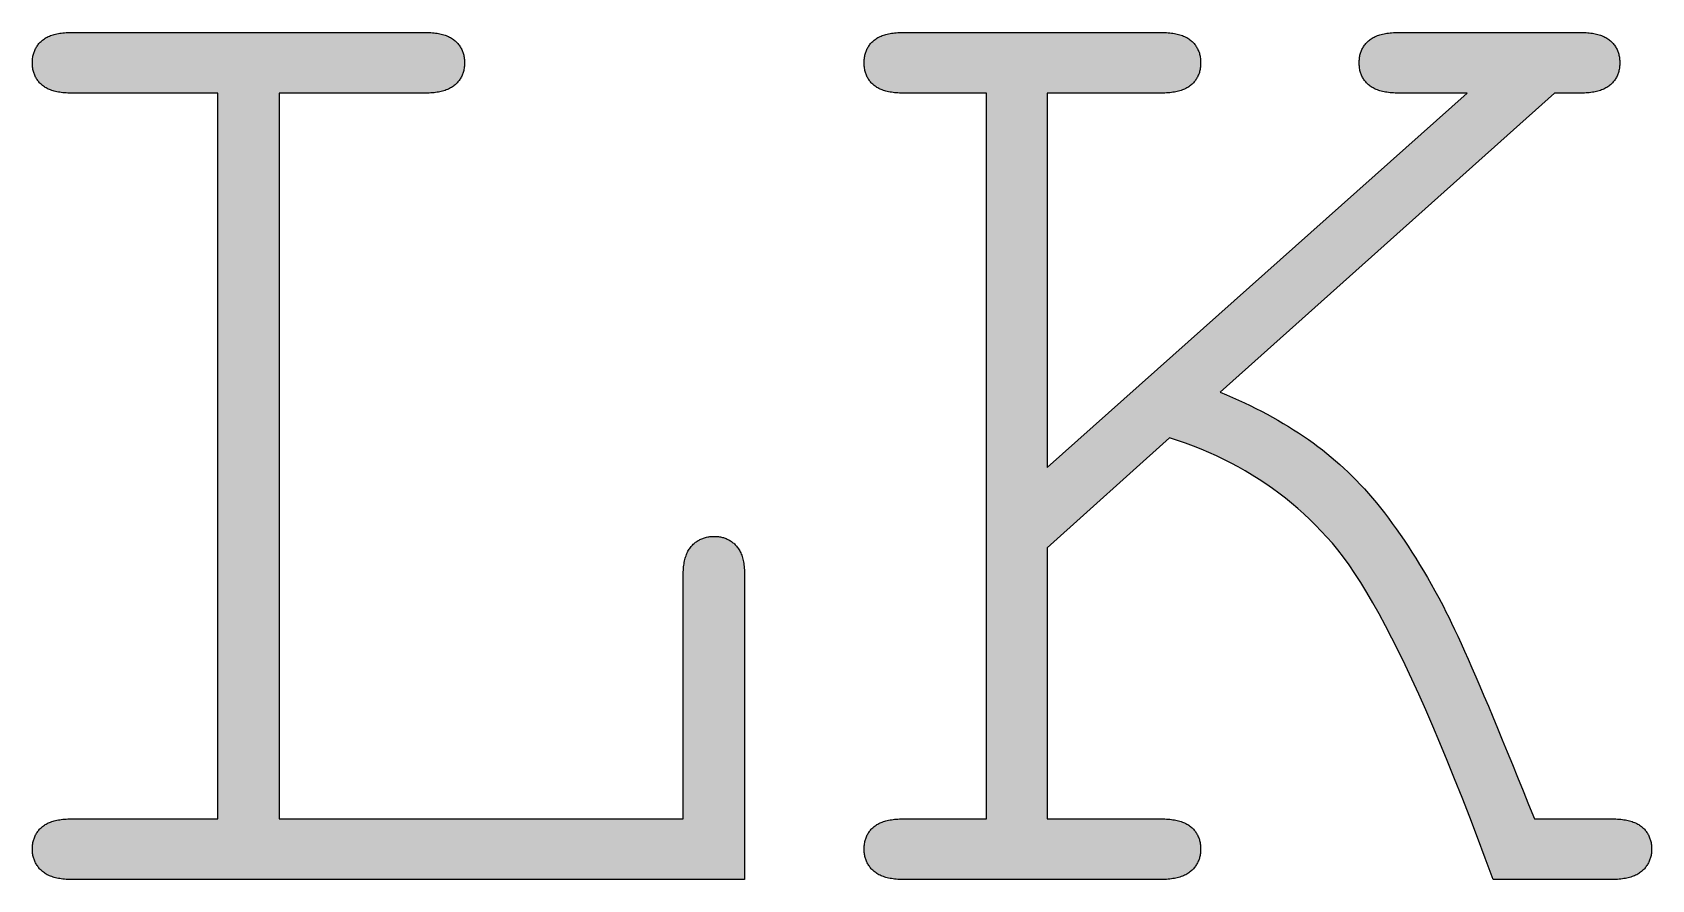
# Model space of a CAD drawing. Header units: millimetres. Extents: x -1.5 to 98.2, y 0.7 to 52.8.
import ezdxf

# ---------------------------------------------------------------- set-up
doc = ezdxf.new("R2010")
doc.units = ezdxf.units.MM
doc.layers.add('LK-CHARCOAL', color=7, linetype='Continuous', true_color=0x2c2c2c)
doc.layers.add('LK-CHARCOAL-FILL', color=7, linetype='Continuous', true_color=0x2c2c2c)

msp = doc.modelspace()

# ---------------------------------------------------------------- hatches: boundary and pattern name
at = {"layer": 'LK-CHARCOAL-FILL', "true_color": 0x2c2c2c}
h = msp.add_hatch(color=7, dxfattribs=at)
h.paths.add_polyline_path([(13.725, 49.078), (13.725, 4.444), (38.581, 4.444), (38.581, 19.322), (38.582, 19.432), (38.585, 19.539), (38.589, 19.644), (38.596, 19.746), (38.604, 19.845), (38.614, 19.942), (38.626, 20.037), (38.64, 20.128), (38.656, 20.217), (38.674, 20.304), (38.693, 20.387), (38.715, 20.469), (38.738, 20.547), (38.763, 20.623), (38.79, 20.696), (38.818, 20.767), (38.849, 20.835), (38.882, 20.9), (38.916, 20.963), (38.952, 21.023), (38.99, 21.08), (39.03, 21.135), (39.072, 21.187), (39.115, 21.237), (39.16, 21.284), (39.207, 21.329), (39.254, 21.373), (39.302, 21.414), (39.352, 21.453), (39.402, 21.49), (39.454, 21.526), (39.506, 21.559), (39.56, 21.59), (39.615, 21.619), (39.671, 21.646), (39.728, 21.671), (39.786, 21.694), (39.845, 21.716), (39.905, 21.735), (39.967, 21.752), (40.029, 21.767), (40.093, 21.78), (40.157, 21.791), (40.223, 21.8), (40.29, 21.807), (40.357, 21.812), (40.426, 21.815), (40.496, 21.816), (40.563, 21.815), (40.628, 21.812), (40.693, 21.807), (40.756, 21.801), (40.819, 21.792), (40.88, 21.781), (40.941, 21.769), (41.001, 21.754), (41.06, 21.738), (41.118, 21.719), (41.175, 21.699), (41.231, 21.677), (41.287, 21.653), (41.341, 21.627), (41.394, 21.599), (41.447, 21.569), (41.498, 21.537), (41.549, 21.503), (41.598, 21.467), (41.647, 21.429), (41.695, 21.39), (41.742, 21.348), (41.788, 21.305), (41.833, 21.259), (41.876, 21.211), (41.918, 21.161), (41.958, 21.107), (41.996, 21.051), (42.032, 20.991), (42.067, 20.929), (42.099, 20.864), (42.13, 20.796), (42.158, 20.726), (42.185, 20.652), (42.21, 20.576), (42.234, 20.496), (42.255, 20.414), (42.274, 20.329), (42.292, 20.241), (42.308, 20.151), (42.322, 20.057), (42.334, 19.96), (42.344, 19.861), (42.352, 19.759), (42.359, 19.654), (42.363, 19.546), (42.366, 19.435), (42.367, 19.322), (42.367, 0.702), (1.029, 0.702), (0.919, 0.703), (0.812, 0.705), (0.707, 0.71), (0.605, 0.717), (0.506, 0.725), (0.409, 0.735), (0.314, 0.747), (0.223, 0.761), (0.134, 0.777), (0.047, 0.795), (-0.036, 0.814), (-0.118, 0.835), (-0.196, 0.859), (-0.272, 0.884), (-0.345, 0.911), (-0.416, 0.939), (-0.484, 0.97), (-0.549, 1.002), (-0.612, 1.037), (-0.672, 1.073), (-0.729, 1.111), (-0.784, 1.151), (-0.836, 1.193), (-0.886, 1.236), (-0.933, 1.281), (-0.978, 1.327), (-1.022, 1.374), (-1.063, 1.422), (-1.102, 1.471), (-1.139, 1.52), (-1.175, 1.571), (-1.208, 1.622), (-1.239, 1.675), (-1.268, 1.728), (-1.295, 1.782), (-1.32, 1.838), (-1.343, 1.894), (-1.365, 1.951), (-1.384, 2.009), (-1.401, 2.068), (-1.416, 2.128), (-1.429, 2.188), (-1.44, 2.25), (-1.449, 2.313), (-1.456, 2.376), (-1.461, 2.441), (-1.464, 2.506), (-1.465, 2.573), (-1.464, 2.643), (-1.461, 2.711), (-1.456, 2.779), (-1.449, 2.845), (-1.44, 2.911), (-1.429, 2.975), (-1.416, 3.038), (-1.401, 3.1), (-1.384, 3.16), (-1.365, 3.22), (-1.343, 3.278), (-1.32, 3.335), (-1.295, 3.392), (-1.268, 3.446), (-1.239, 3.5), (-1.208, 3.553), (-1.175, 3.604), (-1.139, 3.654), (-1.102, 3.703), (-1.063, 3.751), (-1.022, 3.798), (-0.978, 3.844), (-0.933, 3.888), (-0.886, 3.931), (-0.836, 3.973), (-0.784, 4.013), (-0.729, 4.051), (-0.672, 4.088), (-0.612, 4.122), (-0.549, 4.155), (-0.484, 4.187), (-0.416, 4.216), (-0.345, 4.243), (-0.272, 4.269), (-0.196, 4.293), (-0.118, 4.315), (-0.036, 4.336), (0.047, 4.355), (0.134, 4.371), (0.223, 4.387), (0.314, 4.4), (0.409, 4.412), (0.506, 4.421), (0.605, 4.429), (0.707, 4.436), (0.812, 4.44), (0.919, 4.443), (1.029, 4.444), (9.938, 4.444), (9.938, 49.078), (1.029, 49.078), (0.919, 49.078), (0.812, 49.081), (0.707, 49.086), (0.605, 49.092), (0.506, 49.1), (0.409, 49.11), (0.314, 49.121), (0.223, 49.134), (0.134, 49.15), (0.047, 49.167), (-0.036, 49.185), (-0.118, 49.206), (-0.196, 49.228), (-0.272, 49.252), (-0.345, 49.278), (-0.416, 49.305), (-0.484, 49.335), (-0.549, 49.366), (-0.612, 49.399), (-0.672, 49.433), (-0.729, 49.47), (-0.784, 49.508), (-0.836, 49.548), (-0.886, 49.59), (-0.933, 49.633), (-0.978, 49.678), (-1.022, 49.723), (-1.063, 49.77), (-1.102, 49.818), (-1.139, 49.867), (-1.175, 49.917), (-1.208, 49.968), (-1.239, 50.021), (-1.268, 50.075), (-1.295, 50.13), (-1.32, 50.186), (-1.343, 50.243), (-1.365, 50.301), (-1.384, 50.361), (-1.401, 50.421), (-1.416, 50.483), (-1.429, 50.546), (-1.44, 50.61), (-1.449, 50.676), (-1.456, 50.742), (-1.461, 50.81), (-1.464, 50.879), (-1.465, 50.948), (-1.464, 51.018), (-1.461, 51.087), (-1.456, 51.155), (-1.449, 51.221), (-1.44, 51.287), (-1.429, 51.351), (-1.416, 51.414), (-1.401, 51.476), (-1.384, 51.536), (-1.365, 51.596), (-1.343, 51.654), (-1.32, 51.711), (-1.295, 51.767), (-1.268, 51.822), (-1.239, 51.876), (-1.208, 51.928), (-1.175, 51.98), (-1.139, 52.03), (-1.102, 52.079), (-1.063, 52.127), (-1.022, 52.174), (-0.978, 52.219), (-0.933, 52.264), (-0.886, 52.307), (-0.836, 52.349), (-0.784, 52.389), (-0.729, 52.427), (-0.672, 52.464), (-0.612, 52.498), (-0.549, 52.531), (-0.484, 52.562), (-0.416, 52.592), (-0.345, 52.619), (-0.272, 52.645), (-0.196, 52.669), (-0.118, 52.691), (-0.036, 52.712), (0.047, 52.73), (0.134, 52.747), (0.223, 52.762), (0.314, 52.776), (0.409, 52.787), (0.506, 52.797), (0.605, 52.805), (0.707, 52.811), (0.812, 52.816), (0.919, 52.818), (1.029, 52.819), (22.634, 52.819), (22.744, 52.818), (22.851, 52.816), (22.956, 52.811), (23.058, 52.805), (23.158, 52.797), (23.255, 52.787), (23.349, 52.776), (23.441, 52.762), (23.53, 52.747), (23.616, 52.73), (23.7, 52.712), (23.781, 52.691), (23.859, 52.669), (23.935, 52.645), (24.008, 52.619), (24.079, 52.592), (24.147, 52.562), (24.212, 52.531), (24.275, 52.498), (24.335, 52.464), (24.393, 52.427), (24.447, 52.389), (24.5, 52.349), (24.549, 52.307), (24.596, 52.264), (24.642, 52.219), (24.685, 52.174), (24.726, 52.127), (24.765, 52.079), (24.803, 52.03), (24.838, 51.98), (24.871, 51.928), (24.902, 51.876), (24.931, 51.822), (24.958, 51.767), (24.984, 51.711), (25.007, 51.654), (25.028, 51.596), (25.047, 51.536), (25.064, 51.476), (25.079, 51.414), (25.092, 51.351), (25.103, 51.287), (25.112, 51.221), (25.119, 51.155), (25.124, 51.087), (25.127, 51.018), (25.128, 50.948), (25.127, 50.879), (25.124, 50.81), (25.119, 50.742), (25.112, 50.676), (25.103, 50.61), (25.092, 50.546), (25.079, 50.483), (25.064, 50.421), (25.047, 50.361), (25.028, 50.301), (25.007, 50.243), (24.984, 50.186), (24.958, 50.13), (24.931, 50.075), (24.902, 50.021), (24.871, 49.968), (24.838, 49.917), (24.803, 49.867), (24.765, 49.818), (24.726, 49.77), (24.685, 49.723), (24.642, 49.678), (24.596, 49.633), (24.549, 49.59), (24.5, 49.548), (24.447, 49.508), (24.393, 49.47), (24.335, 49.433), (24.275, 49.399), (24.212, 49.366), (24.147, 49.335), (24.079, 49.305), (24.008, 49.278), (23.935, 49.252), (23.859, 49.228), (23.781, 49.206), (23.7, 49.185), (23.616, 49.167), (23.53, 49.15), (23.441, 49.134), (23.349, 49.121), (23.255, 49.11), (23.158, 49.1), (23.058, 49.092), (22.956, 49.086), (22.851, 49.081), (22.744, 49.078), (22.634, 49.078)])
h.paths.add_polyline_path([(60.989, 21.103), (60.989, 4.444), (67.893, 4.444), (68.007, 4.443), (68.118, 4.44), (68.226, 4.436), (68.331, 4.429), (68.434, 4.421), (68.534, 4.412), (68.631, 4.4), (68.725, 4.387), (68.816, 4.371), (68.905, 4.355), (68.991, 4.336), (69.074, 4.315), (69.154, 4.293), (69.231, 4.269), (69.306, 4.243), (69.378, 4.216), (69.447, 4.187), (69.514, 4.155), (69.577, 4.122), (69.638, 4.088), (69.696, 4.051), (69.751, 4.013), (69.804, 3.973), (69.853, 3.931), (69.9, 3.888), (69.946, 3.844), (69.989, 3.798), (70.03, 3.751), (70.069, 3.703), (70.107, 3.654), (70.142, 3.604), (70.175, 3.553), (70.206, 3.5), (70.235, 3.446), (70.262, 3.392), (70.288, 3.335), (70.311, 3.278), (70.332, 3.22), (70.351, 3.16), (70.368, 3.1), (70.383, 3.038), (70.396, 2.975), (70.407, 2.911), (70.416, 2.845), (70.423, 2.779), (70.428, 2.711), (70.431, 2.643), (70.432, 2.573), (70.431, 2.506), (70.428, 2.441), (70.423, 2.376), (70.416, 2.313), (70.407, 2.25), (70.396, 2.188), (70.383, 2.128), (70.368, 2.068), (70.351, 2.009), (70.332, 1.951), (70.311, 1.894), (70.288, 1.838), (70.262, 1.782), (70.235, 1.728), (70.206, 1.675), (70.175, 1.622), (70.142, 1.571), (70.107, 1.52), (70.069, 1.471), (70.03, 1.422), (69.989, 1.374), (69.946, 1.327), (69.9, 1.281), (69.853, 1.236), (69.804, 1.193), (69.751, 1.151), (69.696, 1.111), (69.638, 1.073), (69.577, 1.037), (69.514, 1.002), (69.447, 0.97), (69.378, 0.939), (69.306, 0.911), (69.231, 0.884), (69.154, 0.859), (69.074, 0.835), (68.991, 0.814), (68.905, 0.795), (68.816, 0.777), (68.725, 0.761), (68.631, 0.747), (68.534, 0.735), (68.434, 0.725), (68.331, 0.717), (68.226, 0.71), (68.118, 0.705), (68.007, 0.703), (67.893, 0.702), (52.213, 0.702), (52.103, 0.703), (51.996, 0.705), (51.891, 0.71), (51.789, 0.717), (51.689, 0.725), (51.593, 0.735), (51.498, 0.747), (51.407, 0.761), (51.318, 0.777), (51.231, 0.795), (51.147, 0.814), (51.066, 0.835), (50.988, 0.859), (50.912, 0.884), (50.839, 0.911), (50.768, 0.939), (50.7, 0.97), (50.635, 1.002), (50.572, 1.037), (50.512, 1.073), (50.455, 1.111), (50.4, 1.151), (50.348, 1.193), (50.298, 1.236), (50.251, 1.281), (50.205, 1.327), (50.162, 1.374), (50.121, 1.422), (50.082, 1.471), (50.045, 1.52), (50.009, 1.571), (49.976, 1.622), (49.945, 1.675), (49.916, 1.728), (49.889, 1.782), (49.864, 1.838), (49.841, 1.894), (49.819, 1.951), (49.8, 2.009), (49.783, 2.068), (49.768, 2.128), (49.755, 2.188), (49.744, 2.25), (49.735, 2.313), (49.728, 2.376), (49.723, 2.441), (49.72, 2.506), (49.719, 2.573), (49.72, 2.643), (49.723, 2.711), (49.728, 2.779), (49.735, 2.845), (49.744, 2.911), (49.755, 2.975), (49.768, 3.038), (49.783, 3.1), (49.8, 3.16), (49.819, 3.22), (49.841, 3.278), (49.864, 3.335), (49.889, 3.392), (49.916, 3.446), (49.945, 3.5), (49.976, 3.553), (50.009, 3.604), (50.045, 3.654), (50.082, 3.703), (50.121, 3.751), (50.162, 3.798), (50.205, 3.844), (50.251, 3.888), (50.298, 3.931), (50.348, 3.973), (50.4, 4.013), (50.455, 4.051), (50.512, 4.088), (50.572, 4.122), (50.635, 4.155), (50.7, 4.187), (50.768, 4.216), (50.839, 4.243), (50.912, 4.269), (50.988, 4.293), (51.066, 4.315), (51.147, 4.336), (51.231, 4.355), (51.318, 4.371), (51.407, 4.387), (51.498, 4.4), (51.593, 4.412), (51.689, 4.421), (51.789, 4.429), (51.891, 4.436), (51.996, 4.44), (52.103, 4.443), (52.213, 4.444), (57.247, 4.444), (57.247, 49.078), (52.213, 49.078), (52.103, 49.078), (51.996, 49.081), (51.891, 49.086), (51.789, 49.092), (51.689, 49.1), (51.593, 49.11), (51.498, 49.121), (51.407, 49.134), (51.318, 49.15), (51.231, 49.167), (51.147, 49.185), (51.066, 49.206), (50.988, 49.228), (50.912, 49.252), (50.839, 49.278), (50.768, 49.305), (50.7, 49.335), (50.635, 49.366), (50.572, 49.399), (50.512, 49.433), (50.455, 49.47), (50.4, 49.508), (50.348, 49.548), (50.298, 49.59), (50.251, 49.633), (50.205, 49.678), (50.162, 49.723), (50.121, 49.77), (50.082, 49.818), (50.045, 49.867), (50.009, 49.917), (49.976, 49.968), (49.945, 50.021), (49.916, 50.075), (49.889, 50.13), (49.864, 50.186), (49.841, 50.243), (49.819, 50.301), (49.8, 50.361), (49.783, 50.421), (49.768, 50.483), (49.755, 50.546), (49.744, 50.61), (49.735, 50.676), (49.728, 50.742), (49.723, 50.81), (49.72, 50.879), (49.719, 50.948), (49.72, 51.018), (49.723, 51.087), (49.728, 51.155), (49.735, 51.221), (49.744, 51.287), (49.755, 51.351), (49.768, 51.414), (49.783, 51.476), (49.8, 51.536), (49.819, 51.596), (49.841, 51.654), (49.864, 51.711), (49.889, 51.767), (49.916, 51.822), (49.945, 51.876), (49.976, 51.928), (50.009, 51.98), (50.045, 52.03), (50.082, 52.079), (50.121, 52.127), (50.162, 52.174), (50.205, 52.219), (50.251, 52.264), (50.298, 52.307), (50.348, 52.349), (50.4, 52.389), (50.455, 52.427), (50.512, 52.464), (50.572, 52.498), (50.635, 52.531), (50.7, 52.562), (50.768, 52.592), (50.839, 52.619), (50.912, 52.645), (50.988, 52.669), (51.066, 52.691), (51.147, 52.712), (51.231, 52.73), (51.318, 52.747), (51.407, 52.762), (51.498, 52.776), (51.593, 52.787), (51.689, 52.797), (51.789, 52.805), (51.891, 52.811), (51.996, 52.816), (52.103, 52.818), (52.213, 52.819), (67.893, 52.819), (68.007, 52.818), (68.118, 52.816), (68.226, 52.811), (68.331, 52.805), (68.434, 52.797), (68.534, 52.787), (68.631, 52.776), (68.725, 52.762), (68.816, 52.747), (68.905, 52.73), (68.991, 52.712), (69.074, 52.691), (69.154, 52.669), (69.231, 52.645), (69.306, 52.619), (69.378, 52.592), (69.447, 52.562), (69.514, 52.531), (69.577, 52.498), (69.638, 52.464), (69.696, 52.427), (69.751, 52.389), (69.804, 52.349), (69.853, 52.307), (69.9, 52.264), (69.946, 52.219), (69.989, 52.174), (70.03, 52.127), (70.069, 52.079), (70.107, 52.03), (70.142, 51.98), (70.175, 51.928), (70.206, 51.876), (70.235, 51.822), (70.262, 51.767), (70.288, 51.711), (70.311, 51.654), (70.332, 51.596), (70.351, 51.536), (70.368, 51.476), (70.383, 51.414), (70.396, 51.351), (70.407, 51.287), (70.416, 51.221), (70.423, 51.155), (70.428, 51.087), (70.431, 51.018), (70.432, 50.948), (70.431, 50.879), (70.428, 50.81), (70.423, 50.742), (70.416, 50.676), (70.407, 50.61), (70.396, 50.546), (70.383, 50.483), (70.368, 50.421), (70.351, 50.361), (70.332, 50.301), (70.311, 50.243), (70.288, 50.186), (70.262, 50.13), (70.235, 50.075), (70.206, 50.021), (70.175, 49.968), (70.142, 49.917), (70.107, 49.867), (70.069, 49.818), (70.03, 49.77), (69.989, 49.723), (69.946, 49.678), (69.9, 49.633), (69.853, 49.59), (69.804, 49.548), (69.751, 49.508), (69.696, 49.47), (69.638, 49.433), (69.577, 49.399), (69.514, 49.366), (69.447, 49.335), (69.378, 49.305), (69.306, 49.278), (69.231, 49.252), (69.154, 49.228), (69.074, 49.206), (68.991, 49.185), (68.905, 49.167), (68.816, 49.15), (68.725, 49.134), (68.631, 49.121), (68.534, 49.11), (68.434, 49.1), (68.331, 49.092), (68.226, 49.086), (68.118, 49.081), (68.007, 49.078), (67.893, 49.078), (60.989, 49.078), (60.989, 26.048), (86.825, 49.078), (82.727, 49.078), (82.613, 49.078), (82.502, 49.081), (82.394, 49.086), (82.289, 49.092), (82.186, 49.1), (82.086, 49.11), (81.989, 49.121), (81.895, 49.134), (81.804, 49.15), (81.715, 49.167), (81.629, 49.185), (81.546, 49.206), (81.466, 49.228), (81.388, 49.252), (81.314, 49.278), (81.242, 49.305), (81.173, 49.335), (81.106, 49.366), (81.043, 49.399), (80.982, 49.433), (80.924, 49.47), (80.869, 49.508), (80.816, 49.548), (80.767, 49.59), (80.719, 49.633), (80.674, 49.678), (80.631, 49.723), (80.59, 49.77), (80.551, 49.818), (80.513, 49.867), (80.478, 49.917), (80.445, 49.968), (80.414, 50.021), (80.385, 50.075), (80.358, 50.13), (80.332, 50.186), (80.309, 50.243), (80.288, 50.301), (80.269, 50.361), (80.252, 50.421), (80.237, 50.483), (80.224, 50.546), (80.213, 50.61), (80.204, 50.676), (80.197, 50.742), (80.192, 50.81), (80.189, 50.879), (80.188, 50.948), (80.189, 51.018), (80.192, 51.087), (80.197, 51.155), (80.204, 51.221), (80.213, 51.287), (80.224, 51.351), (80.237, 51.414), (80.252, 51.476), (80.269, 51.536), (80.288, 51.596), (80.309, 51.654), (80.332, 51.711), (80.358, 51.767), (80.385, 51.822), (80.414, 51.876), (80.445, 51.928), (80.478, 51.98), (80.513, 52.03), (80.551, 52.079), (80.59, 52.127), (80.631, 52.174), (80.674, 52.219), (80.719, 52.264), (80.767, 52.307), (80.816, 52.349), (80.869, 52.389), (80.924, 52.427), (80.982, 52.464), (81.043, 52.498), (81.106, 52.531), (81.173, 52.562), (81.242, 52.592), (81.314, 52.619), (81.388, 52.645), (81.466, 52.669), (81.546, 52.691), (81.629, 52.712), (81.715, 52.73), (81.804, 52.747), (81.895, 52.762), (81.989, 52.776), (82.086, 52.787), (82.186, 52.797), (82.289, 52.805), (82.394, 52.811), (82.502, 52.816), (82.613, 52.818), (82.727, 52.819), (93.729, 52.819), (93.839, 52.818), (93.947, 52.816), (94.052, 52.811), (94.154, 52.805), (94.253, 52.797), (94.35, 52.787), (94.444, 52.776), (94.536, 52.762), (94.625, 52.747), (94.711, 52.73), (94.795, 52.712), (94.876, 52.691), (94.955, 52.669), (95.031, 52.645), (95.104, 52.619), (95.175, 52.592), (95.243, 52.562), (95.308, 52.531), (95.371, 52.498), (95.431, 52.464), (95.488, 52.427), (95.543, 52.389), (95.595, 52.349), (95.645, 52.307), (95.692, 52.264), (95.737, 52.219), (95.78, 52.174), (95.822, 52.127), (95.861, 52.079), (95.898, 52.03), (95.933, 51.98), (95.966, 51.928), (95.998, 51.876), (96.027, 51.822), (96.054, 51.767), (96.079, 51.711), (96.102, 51.654), (96.123, 51.596), (96.142, 51.536), (96.159, 51.476), (96.175, 51.414), (96.188, 51.351), (96.199, 51.287), (96.208, 51.221), (96.215, 51.155), (96.22, 51.087), (96.223, 51.018), (96.224, 50.948), (96.223, 50.879), (96.22, 50.81), (96.215, 50.742), (96.208, 50.676), (96.199, 50.61), (96.188, 50.546), (96.175, 50.483), (96.159, 50.421), (96.142, 50.361), (96.123, 50.301), (96.102, 50.243), (96.079, 50.186), (96.054, 50.13), (96.027, 50.075), (95.998, 50.021), (95.966, 49.968), (95.933, 49.917), (95.898, 49.867), (95.861, 49.818), (95.822, 49.77), (95.78, 49.723), (95.737, 49.678), (95.692, 49.633), (95.645, 49.59), (95.595, 49.548), (95.543, 49.508), (95.488, 49.47), (95.431, 49.433), (95.371, 49.399), (95.308, 49.366), (95.243, 49.335), (95.175, 49.305), (95.104, 49.278), (95.031, 49.252), (94.955, 49.228), (94.876, 49.206), (94.795, 49.185), (94.711, 49.167), (94.625, 49.15), (94.536, 49.134), (94.444, 49.121), (94.35, 49.11), (94.253, 49.1), (94.154, 49.092), (94.052, 49.086), (93.947, 49.081), (93.839, 49.078), (93.729, 49.078), (92.215, 49.078), (71.635, 30.681), (72.015, 30.523), (72.389, 30.362), (72.758, 30.198), (73.121, 30.031), (73.479, 29.86), (73.832, 29.687), (74.179, 29.51), (74.521, 29.329), (74.857, 29.146), (75.188, 28.959), (75.513, 28.769), (75.833, 28.576), (76.148, 28.379), (76.457, 28.179), (76.761, 27.976), (77.06, 27.77), (77.353, 27.561), (77.64, 27.348), (77.922, 27.132), (78.199, 26.913), (78.471, 26.69), (78.737, 26.465), (78.997, 26.236), (79.252, 26.003), (79.504, 25.765), (79.755, 25.519), (80.006, 25.265), (80.256, 25.002), (80.505, 24.732), (80.753, 24.453), (81, 24.165), (81.247, 23.87), (81.493, 23.567), (81.738, 23.255), (81.982, 22.935), (82.226, 22.607), (82.468, 22.27), (82.71, 21.926), (82.952, 21.573), (83.192, 21.212), (83.432, 20.843), (83.67, 20.466), (83.909, 20.08), (84.146, 19.687), (84.383, 19.285), (84.618, 18.875), (84.853, 18.456), (85.088, 18.03), (85.226, 17.775), (85.373, 17.493), (85.53, 17.184), (85.696, 16.848), (85.872, 16.485), (86.056, 16.095), (86.25, 15.678), (86.454, 15.233), (86.666, 14.762), (86.888, 14.264), (87.119, 13.738), (87.359, 13.185), (87.609, 12.606), (87.868, 11.999), (88.136, 11.365), (88.414, 10.705), (88.7, 10.017), (88.996, 9.302), (89.302, 8.56), (89.616, 7.791), (89.94, 6.994), (90.273, 6.171), (90.616, 5.321), (90.968, 4.444), (95.645, 4.444), (95.758, 4.443), (95.869, 4.44), (95.977, 4.436), (96.083, 4.429), (96.185, 4.421), (96.285, 4.412), (96.382, 4.4), (96.476, 4.387), (96.568, 4.371), (96.656, 4.355), (96.742, 4.336), (96.825, 4.315), (96.905, 4.293), (96.983, 4.269), (97.058, 4.243), (97.13, 4.216), (97.199, 4.187), (97.265, 4.155), (97.329, 4.122), (97.389, 4.088), (97.447, 4.051), (97.503, 4.013), (97.555, 3.973), (97.605, 3.931), (97.652, 3.888), (97.697, 3.844), (97.74, 3.798), (97.782, 3.751), (97.821, 3.703), (97.858, 3.654), (97.893, 3.604), (97.926, 3.553), (97.958, 3.5), (97.987, 3.446), (98.014, 3.392), (98.039, 3.335), (98.062, 3.278), (98.083, 3.22), (98.102, 3.16), (98.119, 3.1), (98.135, 3.038), (98.148, 2.975), (98.159, 2.911), (98.168, 2.845), (98.175, 2.779), (98.18, 2.711), (98.183, 2.643), (98.184, 2.573), (98.183, 2.506), (98.18, 2.441), (98.175, 2.376), (98.168, 2.313), (98.159, 2.25), (98.148, 2.188), (98.135, 2.128), (98.119, 2.068), (98.102, 2.009), (98.083, 1.951), (98.062, 1.894), (98.039, 1.838), (98.014, 1.782), (97.987, 1.728), (97.958, 1.675), (97.926, 1.622), (97.893, 1.571), (97.858, 1.52), (97.821, 1.471), (97.782, 1.422), (97.74, 1.374), (97.697, 1.327), (97.652, 1.281), (97.605, 1.236), (97.555, 1.193), (97.503, 1.151), (97.447, 1.111), (97.389, 1.073), (97.329, 1.037), (97.265, 1.002), (97.199, 0.97), (97.13, 0.939), (97.058, 0.911), (96.983, 0.884), (96.905, 0.859), (96.825, 0.835), (96.742, 0.814), (96.656, 0.795), (96.568, 0.777), (96.476, 0.761), (96.382, 0.747), (96.285, 0.735), (96.185, 0.725), (96.083, 0.717), (95.977, 0.71), (95.869, 0.705), (95.758, 0.703), (95.645, 0.702), (88.428, 0.702), (87.942, 2.022), (87.461, 3.302), (86.988, 4.543), (86.52, 5.743), (86.06, 6.904), (85.605, 8.025), (85.158, 9.106), (84.716, 10.148), (84.282, 11.149), (83.853, 12.111), (83.432, 13.033), (83.016, 13.915), (82.607, 14.757), (82.205, 15.56), (81.809, 16.322), (81.42, 17.045), (81.037, 17.728), (80.661, 18.371), (80.291, 18.974), (79.928, 19.537), (79.571, 20.061), (79.221, 20.545), (78.877, 20.989), (78.539, 21.393), (78.202, 21.772), (77.857, 22.142), (77.506, 22.503), (77.147, 22.854), (76.782, 23.195), (76.41, 23.527), (76.03, 23.849), (75.644, 24.162), (75.251, 24.465), (74.851, 24.759), (74.443, 25.044), (74.029, 25.318), (73.608, 25.584), (73.18, 25.839), (72.745, 26.086), (72.303, 26.323), (71.854, 26.55), (71.398, 26.768), (70.936, 26.976), (70.466, 27.174), (69.989, 27.364), (69.505, 27.543), (69.015, 27.714), (68.517, 27.874)])

# ---------------------------------------------------------------- linework, layer by layer
at = {"layer": 'LK-CHARCOAL'}
for points in [[(13.725, 49.078), (13.725, 4.444), (38.581, 4.444), (38.581, 19.322), (38.582, 19.432), (38.585, 19.539), (38.589, 19.644), (38.596, 19.746), (38.604, 19.845), (38.614, 19.942), (38.626, 20.037), (38.64, 20.128), (38.656, 20.217), (38.674, 20.304), (38.693, 20.387), (38.715, 20.469), (38.738, 20.547), (38.763, 20.623), (38.79, 20.696), (38.818, 20.767), (38.849, 20.835), (38.882, 20.9), (38.916, 20.963), (38.952, 21.023), (38.99, 21.08), (39.03, 21.135), (39.072, 21.187), (39.115, 21.237), (39.16, 21.284), (39.207, 21.329), (39.254, 21.373), (39.302, 21.414), (39.352, 21.453), (39.402, 21.49), (39.454, 21.526), (39.506, 21.559), (39.56, 21.59), (39.615, 21.619), (39.671, 21.646), (39.728, 21.671), (39.786, 21.694), (39.845, 21.716), (39.905, 21.735), (39.967, 21.752), (40.029, 21.767), (40.093, 21.78), (40.157, 21.791), (40.223, 21.8), (40.29, 21.807), (40.357, 21.812), (40.426, 21.815), (40.496, 21.816), (40.563, 21.815), (40.628, 21.812), (40.693, 21.807), (40.756, 21.801), (40.819, 21.792), (40.88, 21.781), (40.941, 21.769), (41.001, 21.754), (41.06, 21.738), (41.118, 21.719), (41.175, 21.699), (41.231, 21.677), (41.287, 21.653), (41.341, 21.627), (41.394, 21.599), (41.447, 21.569), (41.498, 21.537), (41.549, 21.503), (41.598, 21.467), (41.647, 21.429), (41.695, 21.39), (41.742, 21.348), (41.788, 21.305), (41.833, 21.259), (41.876, 21.211), (41.918, 21.161), (41.958, 21.107), (41.996, 21.051), (42.032, 20.991), (42.067, 20.929), (42.099, 20.864), (42.13, 20.796), (42.158, 20.726), (42.185, 20.652), (42.21, 20.576), (42.234, 20.496), (42.255, 20.414), (42.274, 20.329), (42.292, 20.241), (42.308, 20.151), (42.322, 20.057), (42.334, 19.96), (42.344, 19.861), (42.352, 19.759), (42.359, 19.654), (42.363, 19.546), (42.366, 19.435), (42.367, 19.322), (42.367, 0.702), (1.029, 0.702), (0.919, 0.703), (0.812, 0.705), (0.707, 0.71), (0.605, 0.717), (0.506, 0.725), (0.409, 0.735), (0.314, 0.747), (0.223, 0.761), (0.134, 0.777), (0.047, 0.795), (-0.036, 0.814), (-0.118, 0.835), (-0.196, 0.859), (-0.272, 0.884), (-0.345, 0.911), (-0.416, 0.939), (-0.484, 0.97), (-0.549, 1.002), (-0.612, 1.037), (-0.672, 1.073), (-0.729, 1.111), (-0.784, 1.151), (-0.836, 1.193), (-0.886, 1.236), (-0.933, 1.281), (-0.978, 1.327), (-1.022, 1.374), (-1.063, 1.422), (-1.102, 1.471), (-1.139, 1.52), (-1.175, 1.571), (-1.208, 1.622), (-1.239, 1.675), (-1.268, 1.728), (-1.295, 1.782), (-1.32, 1.838), (-1.343, 1.894), (-1.365, 1.951), (-1.384, 2.009), (-1.401, 2.068), (-1.416, 2.128), (-1.429, 2.188), (-1.44, 2.25), (-1.449, 2.313), (-1.456, 2.376), (-1.461, 2.441), (-1.464, 2.506), (-1.465, 2.573), (-1.464, 2.643), (-1.461, 2.711), (-1.456, 2.779), (-1.449, 2.845), (-1.44, 2.911), (-1.429, 2.975), (-1.416, 3.038), (-1.401, 3.1), (-1.384, 3.16), (-1.365, 3.22), (-1.343, 3.278), (-1.32, 3.335), (-1.295, 3.392), (-1.268, 3.446), (-1.239, 3.5), (-1.208, 3.553), (-1.175, 3.604), (-1.139, 3.654), (-1.102, 3.703), (-1.063, 3.751), (-1.022, 3.798), (-0.978, 3.844), (-0.933, 3.888), (-0.886, 3.931), (-0.836, 3.973), (-0.784, 4.013), (-0.729, 4.051), (-0.672, 4.088), (-0.612, 4.122), (-0.549, 4.155), (-0.484, 4.187), (-0.416, 4.216), (-0.345, 4.243), (-0.272, 4.269), (-0.196, 4.293), (-0.118, 4.315), (-0.036, 4.336), (0.047, 4.355), (0.134, 4.371), (0.223, 4.387), (0.314, 4.4), (0.409, 4.412), (0.506, 4.421), (0.605, 4.429), (0.707, 4.436), (0.812, 4.44), (0.919, 4.443), (1.029, 4.444), (9.938, 4.444), (9.938, 49.078), (1.029, 49.078), (0.919, 49.078), (0.812, 49.081), (0.707, 49.086), (0.605, 49.092), (0.506, 49.1), (0.409, 49.11), (0.314, 49.121), (0.223, 49.134), (0.134, 49.15), (0.047, 49.167), (-0.036, 49.185), (-0.118, 49.206), (-0.196, 49.228), (-0.272, 49.252), (-0.345, 49.278), (-0.416, 49.305), (-0.484, 49.335), (-0.549, 49.366), (-0.612, 49.399), (-0.672, 49.433), (-0.729, 49.47), (-0.784, 49.508), (-0.836, 49.548), (-0.886, 49.59), (-0.933, 49.633), (-0.978, 49.678), (-1.022, 49.723), (-1.063, 49.77), (-1.102, 49.818), (-1.139, 49.867), (-1.175, 49.917), (-1.208, 49.968), (-1.239, 50.021), (-1.268, 50.075), (-1.295, 50.13), (-1.32, 50.186), (-1.343, 50.243), (-1.365, 50.301), (-1.384, 50.361), (-1.401, 50.421), (-1.416, 50.483), (-1.429, 50.546), (-1.44, 50.61), (-1.449, 50.676), (-1.456, 50.742), (-1.461, 50.81), (-1.464, 50.879), (-1.465, 50.948), (-1.464, 51.018), (-1.461, 51.087), (-1.456, 51.155), (-1.449, 51.221), (-1.44, 51.287), (-1.429, 51.351), (-1.416, 51.414), (-1.401, 51.476), (-1.384, 51.536), (-1.365, 51.596), (-1.343, 51.654), (-1.32, 51.711), (-1.295, 51.767), (-1.268, 51.822), (-1.239, 51.876), (-1.208, 51.928), (-1.175, 51.98), (-1.139, 52.03), (-1.102, 52.079), (-1.063, 52.127), (-1.022, 52.174), (-0.978, 52.219), (-0.933, 52.264), (-0.886, 52.307), (-0.836, 52.349), (-0.784, 52.389), (-0.729, 52.427), (-0.672, 52.464), (-0.612, 52.498), (-0.549, 52.531), (-0.484, 52.562), (-0.416, 52.592), (-0.345, 52.619), (-0.272, 52.645), (-0.196, 52.669), (-0.118, 52.691), (-0.036, 52.712), (0.047, 52.73), (0.134, 52.747), (0.223, 52.762), (0.314, 52.776), (0.409, 52.787), (0.506, 52.797), (0.605, 52.805), (0.707, 52.811), (0.812, 52.816), (0.919, 52.818), (1.029, 52.819), (22.634, 52.819), (22.744, 52.818), (22.851, 52.816), (22.956, 52.811), (23.058, 52.805), (23.158, 52.797), (23.255, 52.787), (23.349, 52.776), (23.441, 52.762), (23.53, 52.747), (23.616, 52.73), (23.7, 52.712), (23.781, 52.691), (23.859, 52.669), (23.935, 52.645), (24.008, 52.619), (24.079, 52.592), (24.147, 52.562), (24.212, 52.531), (24.275, 52.498), (24.335, 52.464), (24.393, 52.427), (24.447, 52.389), (24.5, 52.349), (24.549, 52.307), (24.596, 52.264), (24.642, 52.219), (24.685, 52.174), (24.726, 52.127), (24.765, 52.079), (24.803, 52.03), (24.838, 51.98), (24.871, 51.928), (24.902, 51.876), (24.931, 51.822), (24.958, 51.767), (24.984, 51.711), (25.007, 51.654), (25.028, 51.596), (25.047, 51.536), (25.064, 51.476), (25.079, 51.414), (25.092, 51.351), (25.103, 51.287), (25.112, 51.221), (25.119, 51.155), (25.124, 51.087), (25.127, 51.018), (25.128, 50.948), (25.127, 50.879), (25.124, 50.81), (25.119, 50.742), (25.112, 50.676), (25.103, 50.61), (25.092, 50.546), (25.079, 50.483), (25.064, 50.421), (25.047, 50.361), (25.028, 50.301), (25.007, 50.243), (24.984, 50.186), (24.958, 50.13), (24.931, 50.075), (24.902, 50.021), (24.871, 49.968), (24.838, 49.917), (24.803, 49.867), (24.765, 49.818), (24.726, 49.77), (24.685, 49.723), (24.642, 49.678), (24.596, 49.633), (24.549, 49.59), (24.5, 49.548), (24.447, 49.508), (24.393, 49.47), (24.335, 49.433), (24.275, 49.399), (24.212, 49.366), (24.147, 49.335), (24.079, 49.305), (24.008, 49.278), (23.935, 49.252), (23.859, 49.228), (23.781, 49.206), (23.7, 49.185), (23.616, 49.167), (23.53, 49.15), (23.441, 49.134), (23.349, 49.121), (23.255, 49.11), (23.158, 49.1), (23.058, 49.092), (22.956, 49.086), (22.851, 49.081), (22.744, 49.078), (22.634, 49.078)], [(60.989, 21.103), (60.989, 4.444), (67.893, 4.444), (68.007, 4.443), (68.118, 4.44), (68.226, 4.436), (68.331, 4.429), (68.434, 4.421), (68.534, 4.412), (68.631, 4.4), (68.725, 4.387), (68.816, 4.371), (68.905, 4.355), (68.991, 4.336), (69.074, 4.315), (69.154, 4.293), (69.231, 4.269), (69.306, 4.243), (69.378, 4.216), (69.447, 4.187), (69.514, 4.155), (69.577, 4.122), (69.638, 4.088), (69.696, 4.051), (69.751, 4.013), (69.804, 3.973), (69.853, 3.931), (69.9, 3.888), (69.946, 3.844), (69.989, 3.798), (70.03, 3.751), (70.069, 3.703), (70.107, 3.654), (70.142, 3.604), (70.175, 3.553), (70.206, 3.5), (70.235, 3.446), (70.262, 3.392), (70.288, 3.335), (70.311, 3.278), (70.332, 3.22), (70.351, 3.16), (70.368, 3.1), (70.383, 3.038), (70.396, 2.975), (70.407, 2.911), (70.416, 2.845), (70.423, 2.779), (70.428, 2.711), (70.431, 2.643), (70.432, 2.573), (70.431, 2.506), (70.428, 2.441), (70.423, 2.376), (70.416, 2.313), (70.407, 2.25), (70.396, 2.188), (70.383, 2.128), (70.368, 2.068), (70.351, 2.009), (70.332, 1.951), (70.311, 1.894), (70.288, 1.838), (70.262, 1.782), (70.235, 1.728), (70.206, 1.675), (70.175, 1.622), (70.142, 1.571), (70.107, 1.52), (70.069, 1.471), (70.03, 1.422), (69.989, 1.374), (69.946, 1.327), (69.9, 1.281), (69.853, 1.236), (69.804, 1.193), (69.751, 1.151), (69.696, 1.111), (69.638, 1.073), (69.577, 1.037), (69.514, 1.002), (69.447, 0.97), (69.378, 0.939), (69.306, 0.911), (69.231, 0.884), (69.154, 0.859), (69.074, 0.835), (68.991, 0.814), (68.905, 0.795), (68.816, 0.777), (68.725, 0.761), (68.631, 0.747), (68.534, 0.735), (68.434, 0.725), (68.331, 0.717), (68.226, 0.71), (68.118, 0.705), (68.007, 0.703), (67.893, 0.702), (52.213, 0.702), (52.103, 0.703), (51.996, 0.705), (51.891, 0.71), (51.789, 0.717), (51.689, 0.725), (51.593, 0.735), (51.498, 0.747), (51.407, 0.761), (51.318, 0.777), (51.231, 0.795), (51.147, 0.814), (51.066, 0.835), (50.988, 0.859), (50.912, 0.884), (50.839, 0.911), (50.768, 0.939), (50.7, 0.97), (50.635, 1.002), (50.572, 1.037), (50.512, 1.073), (50.455, 1.111), (50.4, 1.151), (50.348, 1.193), (50.298, 1.236), (50.251, 1.281), (50.205, 1.327), (50.162, 1.374), (50.121, 1.422), (50.082, 1.471), (50.045, 1.52), (50.009, 1.571), (49.976, 1.622), (49.945, 1.675), (49.916, 1.728), (49.889, 1.782), (49.864, 1.838), (49.841, 1.894), (49.819, 1.951), (49.8, 2.009), (49.783, 2.068), (49.768, 2.128), (49.755, 2.188), (49.744, 2.25), (49.735, 2.313), (49.728, 2.376), (49.723, 2.441), (49.72, 2.506), (49.719, 2.573), (49.72, 2.643), (49.723, 2.711), (49.728, 2.779), (49.735, 2.845), (49.744, 2.911), (49.755, 2.975), (49.768, 3.038), (49.783, 3.1), (49.8, 3.16), (49.819, 3.22), (49.841, 3.278), (49.864, 3.335), (49.889, 3.392), (49.916, 3.446), (49.945, 3.5), (49.976, 3.553), (50.009, 3.604), (50.045, 3.654), (50.082, 3.703), (50.121, 3.751), (50.162, 3.798), (50.205, 3.844), (50.251, 3.888), (50.298, 3.931), (50.348, 3.973), (50.4, 4.013), (50.455, 4.051), (50.512, 4.088), (50.572, 4.122), (50.635, 4.155), (50.7, 4.187), (50.768, 4.216), (50.839, 4.243), (50.912, 4.269), (50.988, 4.293), (51.066, 4.315), (51.147, 4.336), (51.231, 4.355), (51.318, 4.371), (51.407, 4.387), (51.498, 4.4), (51.593, 4.412), (51.689, 4.421), (51.789, 4.429), (51.891, 4.436), (51.996, 4.44), (52.103, 4.443), (52.213, 4.444), (57.247, 4.444), (57.247, 49.078), (52.213, 49.078), (52.103, 49.078), (51.996, 49.081), (51.891, 49.086), (51.789, 49.092), (51.689, 49.1), (51.593, 49.11), (51.498, 49.121), (51.407, 49.134), (51.318, 49.15), (51.231, 49.167), (51.147, 49.185), (51.066, 49.206), (50.988, 49.228), (50.912, 49.252), (50.839, 49.278), (50.768, 49.305), (50.7, 49.335), (50.635, 49.366), (50.572, 49.399), (50.512, 49.433), (50.455, 49.47), (50.4, 49.508), (50.348, 49.548), (50.298, 49.59), (50.251, 49.633), (50.205, 49.678), (50.162, 49.723), (50.121, 49.77), (50.082, 49.818), (50.045, 49.867), (50.009, 49.917), (49.976, 49.968), (49.945, 50.021), (49.916, 50.075), (49.889, 50.13), (49.864, 50.186), (49.841, 50.243), (49.819, 50.301), (49.8, 50.361), (49.783, 50.421), (49.768, 50.483), (49.755, 50.546), (49.744, 50.61), (49.735, 50.676), (49.728, 50.742), (49.723, 50.81), (49.72, 50.879), (49.719, 50.948), (49.72, 51.018), (49.723, 51.087), (49.728, 51.155), (49.735, 51.221), (49.744, 51.287), (49.755, 51.351), (49.768, 51.414), (49.783, 51.476), (49.8, 51.536), (49.819, 51.596), (49.841, 51.654), (49.864, 51.711), (49.889, 51.767), (49.916, 51.822), (49.945, 51.876), (49.976, 51.928), (50.009, 51.98), (50.045, 52.03), (50.082, 52.079), (50.121, 52.127), (50.162, 52.174), (50.205, 52.219), (50.251, 52.264), (50.298, 52.307), (50.348, 52.349), (50.4, 52.389), (50.455, 52.427), (50.512, 52.464), (50.572, 52.498), (50.635, 52.531), (50.7, 52.562), (50.768, 52.592), (50.839, 52.619), (50.912, 52.645), (50.988, 52.669), (51.066, 52.691), (51.147, 52.712), (51.231, 52.73), (51.318, 52.747), (51.407, 52.762), (51.498, 52.776), (51.593, 52.787), (51.689, 52.797), (51.789, 52.805), (51.891, 52.811), (51.996, 52.816), (52.103, 52.818), (52.213, 52.819), (67.893, 52.819), (68.007, 52.818), (68.118, 52.816), (68.226, 52.811), (68.331, 52.805), (68.434, 52.797), (68.534, 52.787), (68.631, 52.776), (68.725, 52.762), (68.816, 52.747), (68.905, 52.73), (68.991, 52.712), (69.074, 52.691), (69.154, 52.669), (69.231, 52.645), (69.306, 52.619), (69.378, 52.592), (69.447, 52.562), (69.514, 52.531), (69.577, 52.498), (69.638, 52.464), (69.696, 52.427), (69.751, 52.389), (69.804, 52.349), (69.853, 52.307), (69.9, 52.264), (69.946, 52.219), (69.989, 52.174), (70.03, 52.127), (70.069, 52.079), (70.107, 52.03), (70.142, 51.98), (70.175, 51.928), (70.206, 51.876), (70.235, 51.822), (70.262, 51.767), (70.288, 51.711), (70.311, 51.654), (70.332, 51.596), (70.351, 51.536), (70.368, 51.476), (70.383, 51.414), (70.396, 51.351), (70.407, 51.287), (70.416, 51.221), (70.423, 51.155), (70.428, 51.087), (70.431, 51.018), (70.432, 50.948), (70.431, 50.879), (70.428, 50.81), (70.423, 50.742), (70.416, 50.676), (70.407, 50.61), (70.396, 50.546), (70.383, 50.483), (70.368, 50.421), (70.351, 50.361), (70.332, 50.301), (70.311, 50.243), (70.288, 50.186), (70.262, 50.13), (70.235, 50.075), (70.206, 50.021), (70.175, 49.968), (70.142, 49.917), (70.107, 49.867), (70.069, 49.818), (70.03, 49.77), (69.989, 49.723), (69.946, 49.678), (69.9, 49.633), (69.853, 49.59), (69.804, 49.548), (69.751, 49.508), (69.696, 49.47), (69.638, 49.433), (69.577, 49.399), (69.514, 49.366), (69.447, 49.335), (69.378, 49.305), (69.306, 49.278), (69.231, 49.252), (69.154, 49.228), (69.074, 49.206), (68.991, 49.185), (68.905, 49.167), (68.816, 49.15), (68.725, 49.134), (68.631, 49.121), (68.534, 49.11), (68.434, 49.1), (68.331, 49.092), (68.226, 49.086), (68.118, 49.081), (68.007, 49.078), (67.893, 49.078), (60.989, 49.078), (60.989, 26.048), (86.825, 49.078), (82.727, 49.078), (82.613, 49.078), (82.502, 49.081), (82.394, 49.086), (82.289, 49.092), (82.186, 49.1), (82.086, 49.11), (81.989, 49.121), (81.895, 49.134), (81.804, 49.15), (81.715, 49.167), (81.629, 49.185), (81.546, 49.206), (81.466, 49.228), (81.388, 49.252), (81.314, 49.278), (81.242, 49.305), (81.173, 49.335), (81.106, 49.366), (81.043, 49.399), (80.982, 49.433), (80.924, 49.47), (80.869, 49.508), (80.816, 49.548), (80.767, 49.59), (80.719, 49.633), (80.674, 49.678), (80.631, 49.723), (80.59, 49.77), (80.551, 49.818), (80.513, 49.867), (80.478, 49.917), (80.445, 49.968), (80.414, 50.021), (80.385, 50.075), (80.358, 50.13), (80.332, 50.186), (80.309, 50.243), (80.288, 50.301), (80.269, 50.361), (80.252, 50.421), (80.237, 50.483), (80.224, 50.546), (80.213, 50.61), (80.204, 50.676), (80.197, 50.742), (80.192, 50.81), (80.189, 50.879), (80.188, 50.948), (80.189, 51.018), (80.192, 51.087), (80.197, 51.155), (80.204, 51.221), (80.213, 51.287), (80.224, 51.351), (80.237, 51.414), (80.252, 51.476), (80.269, 51.536), (80.288, 51.596), (80.309, 51.654), (80.332, 51.711), (80.358, 51.767), (80.385, 51.822), (80.414, 51.876), (80.445, 51.928), (80.478, 51.98), (80.513, 52.03), (80.551, 52.079), (80.59, 52.127), (80.631, 52.174), (80.674, 52.219), (80.719, 52.264), (80.767, 52.307), (80.816, 52.349), (80.869, 52.389), (80.924, 52.427), (80.982, 52.464), (81.043, 52.498), (81.106, 52.531), (81.173, 52.562), (81.242, 52.592), (81.314, 52.619), (81.388, 52.645), (81.466, 52.669), (81.546, 52.691), (81.629, 52.712), (81.715, 52.73), (81.804, 52.747), (81.895, 52.762), (81.989, 52.776), (82.086, 52.787), (82.186, 52.797), (82.289, 52.805), (82.394, 52.811), (82.502, 52.816), (82.613, 52.818), (82.727, 52.819), (93.729, 52.819), (93.839, 52.818), (93.947, 52.816), (94.052, 52.811), (94.154, 52.805), (94.253, 52.797), (94.35, 52.787), (94.444, 52.776), (94.536, 52.762), (94.625, 52.747), (94.711, 52.73), (94.795, 52.712), (94.876, 52.691), (94.955, 52.669), (95.031, 52.645), (95.104, 52.619), (95.175, 52.592), (95.243, 52.562), (95.308, 52.531), (95.371, 52.498), (95.431, 52.464), (95.488, 52.427), (95.543, 52.389), (95.595, 52.349), (95.645, 52.307), (95.692, 52.264), (95.737, 52.219), (95.78, 52.174), (95.822, 52.127), (95.861, 52.079), (95.898, 52.03), (95.933, 51.98), (95.966, 51.928), (95.998, 51.876), (96.027, 51.822), (96.054, 51.767), (96.079, 51.711), (96.102, 51.654), (96.123, 51.596), (96.142, 51.536), (96.159, 51.476), (96.175, 51.414), (96.188, 51.351), (96.199, 51.287), (96.208, 51.221), (96.215, 51.155), (96.22, 51.087), (96.223, 51.018), (96.224, 50.948), (96.223, 50.879), (96.22, 50.81), (96.215, 50.742), (96.208, 50.676), (96.199, 50.61), (96.188, 50.546), (96.175, 50.483), (96.159, 50.421), (96.142, 50.361), (96.123, 50.301), (96.102, 50.243), (96.079, 50.186), (96.054, 50.13), (96.027, 50.075), (95.998, 50.021), (95.966, 49.968), (95.933, 49.917), (95.898, 49.867), (95.861, 49.818), (95.822, 49.77), (95.78, 49.723), (95.737, 49.678), (95.692, 49.633), (95.645, 49.59), (95.595, 49.548), (95.543, 49.508), (95.488, 49.47), (95.431, 49.433), (95.371, 49.399), (95.308, 49.366), (95.243, 49.335), (95.175, 49.305), (95.104, 49.278), (95.031, 49.252), (94.955, 49.228), (94.876, 49.206), (94.795, 49.185), (94.711, 49.167), (94.625, 49.15), (94.536, 49.134), (94.444, 49.121), (94.35, 49.11), (94.253, 49.1), (94.154, 49.092), (94.052, 49.086), (93.947, 49.081), (93.839, 49.078), (93.729, 49.078), (92.215, 49.078), (71.635, 30.681), (72.015, 30.523), (72.389, 30.362), (72.758, 30.198), (73.121, 30.031), (73.479, 29.86), (73.832, 29.687), (74.179, 29.51), (74.521, 29.329), (74.857, 29.146), (75.188, 28.959), (75.513, 28.769), (75.833, 28.576), (76.148, 28.379), (76.457, 28.179), (76.761, 27.976), (77.06, 27.77), (77.353, 27.561), (77.64, 27.348), (77.922, 27.132), (78.199, 26.913), (78.471, 26.69), (78.737, 26.465), (78.997, 26.236), (79.252, 26.003), (79.504, 25.765), (79.755, 25.519), (80.006, 25.265), (80.256, 25.002), (80.505, 24.732), (80.753, 24.453), (81, 24.165), (81.247, 23.87), (81.493, 23.567), (81.738, 23.255), (81.982, 22.935), (82.226, 22.607), (82.468, 22.27), (82.71, 21.926), (82.952, 21.573), (83.192, 21.212), (83.432, 20.843), (83.67, 20.466), (83.909, 20.08), (84.146, 19.687), (84.383, 19.285), (84.618, 18.875), (84.853, 18.456), (85.088, 18.03), (85.226, 17.775), (85.373, 17.493), (85.53, 17.184), (85.696, 16.848), (85.872, 16.485), (86.056, 16.095), (86.25, 15.678), (86.454, 15.233), (86.666, 14.762), (86.888, 14.264), (87.119, 13.738), (87.359, 13.185), (87.609, 12.606), (87.868, 11.999), (88.136, 11.365), (88.414, 10.705), (88.7, 10.017), (88.996, 9.302), (89.302, 8.56), (89.616, 7.791), (89.94, 6.994), (90.273, 6.171), (90.616, 5.321), (90.968, 4.444), (95.645, 4.444), (95.758, 4.443), (95.869, 4.44), (95.977, 4.436), (96.083, 4.429), (96.185, 4.421), (96.285, 4.412), (96.382, 4.4), (96.476, 4.387), (96.568, 4.371), (96.656, 4.355), (96.742, 4.336), (96.825, 4.315), (96.905, 4.293), (96.983, 4.269), (97.058, 4.243), (97.13, 4.216), (97.199, 4.187), (97.265, 4.155), (97.329, 4.122), (97.389, 4.088), (97.447, 4.051), (97.503, 4.013), (97.555, 3.973), (97.605, 3.931), (97.652, 3.888), (97.697, 3.844), (97.74, 3.798), (97.782, 3.751), (97.821, 3.703), (97.858, 3.654), (97.893, 3.604), (97.926, 3.553), (97.958, 3.5), (97.987, 3.446), (98.014, 3.392), (98.039, 3.335), (98.062, 3.278), (98.083, 3.22), (98.102, 3.16), (98.119, 3.1), (98.135, 3.038), (98.148, 2.975), (98.159, 2.911), (98.168, 2.845), (98.175, 2.779), (98.18, 2.711), (98.183, 2.643), (98.184, 2.573), (98.183, 2.506), (98.18, 2.441), (98.175, 2.376), (98.168, 2.313), (98.159, 2.25), (98.148, 2.188), (98.135, 2.128), (98.119, 2.068), (98.102, 2.009), (98.083, 1.951), (98.062, 1.894), (98.039, 1.838), (98.014, 1.782), (97.987, 1.728), (97.958, 1.675), (97.926, 1.622), (97.893, 1.571), (97.858, 1.52), (97.821, 1.471), (97.782, 1.422), (97.74, 1.374), (97.697, 1.327), (97.652, 1.281), (97.605, 1.236), (97.555, 1.193), (97.503, 1.151), (97.447, 1.111), (97.389, 1.073), (97.329, 1.037), (97.265, 1.002), (97.199, 0.97), (97.13, 0.939), (97.058, 0.911), (96.983, 0.884), (96.905, 0.859), (96.825, 0.835), (96.742, 0.814), (96.656, 0.795), (96.568, 0.777), (96.476, 0.761), (96.382, 0.747), (96.285, 0.735), (96.185, 0.725), (96.083, 0.717), (95.977, 0.71), (95.869, 0.705), (95.758, 0.703), (95.645, 0.702), (88.428, 0.702), (87.942, 2.022), (87.461, 3.302), (86.988, 4.543), (86.52, 5.743), (86.06, 6.904), (85.605, 8.025), (85.158, 9.106), (84.716, 10.148), (84.282, 11.149), (83.853, 12.111), (83.432, 13.033), (83.016, 13.915), (82.607, 14.757), (82.205, 15.56), (81.809, 16.322), (81.42, 17.045), (81.037, 17.728), (80.661, 18.371), (80.291, 18.974), (79.928, 19.537), (79.571, 20.061), (79.221, 20.545), (78.877, 20.989), (78.539, 21.393), (78.202, 21.772), (77.857, 22.142), (77.506, 22.503), (77.147, 22.854), (76.782, 23.195), (76.41, 23.527), (76.03, 23.849), (75.644, 24.162), (75.251, 24.465), (74.851, 24.759), (74.443, 25.044), (74.029, 25.318), (73.608, 25.584), (73.18, 25.839), (72.745, 26.086), (72.303, 26.323), (71.854, 26.55), (71.398, 26.768), (70.936, 26.976), (70.466, 27.174), (69.989, 27.364), (69.505, 27.543), (69.015, 27.714), (68.517, 27.874)]]:
    msp.add_lwpolyline(points, close=True, dxfattribs=at)

doc.saveas('drawing.dxf')
